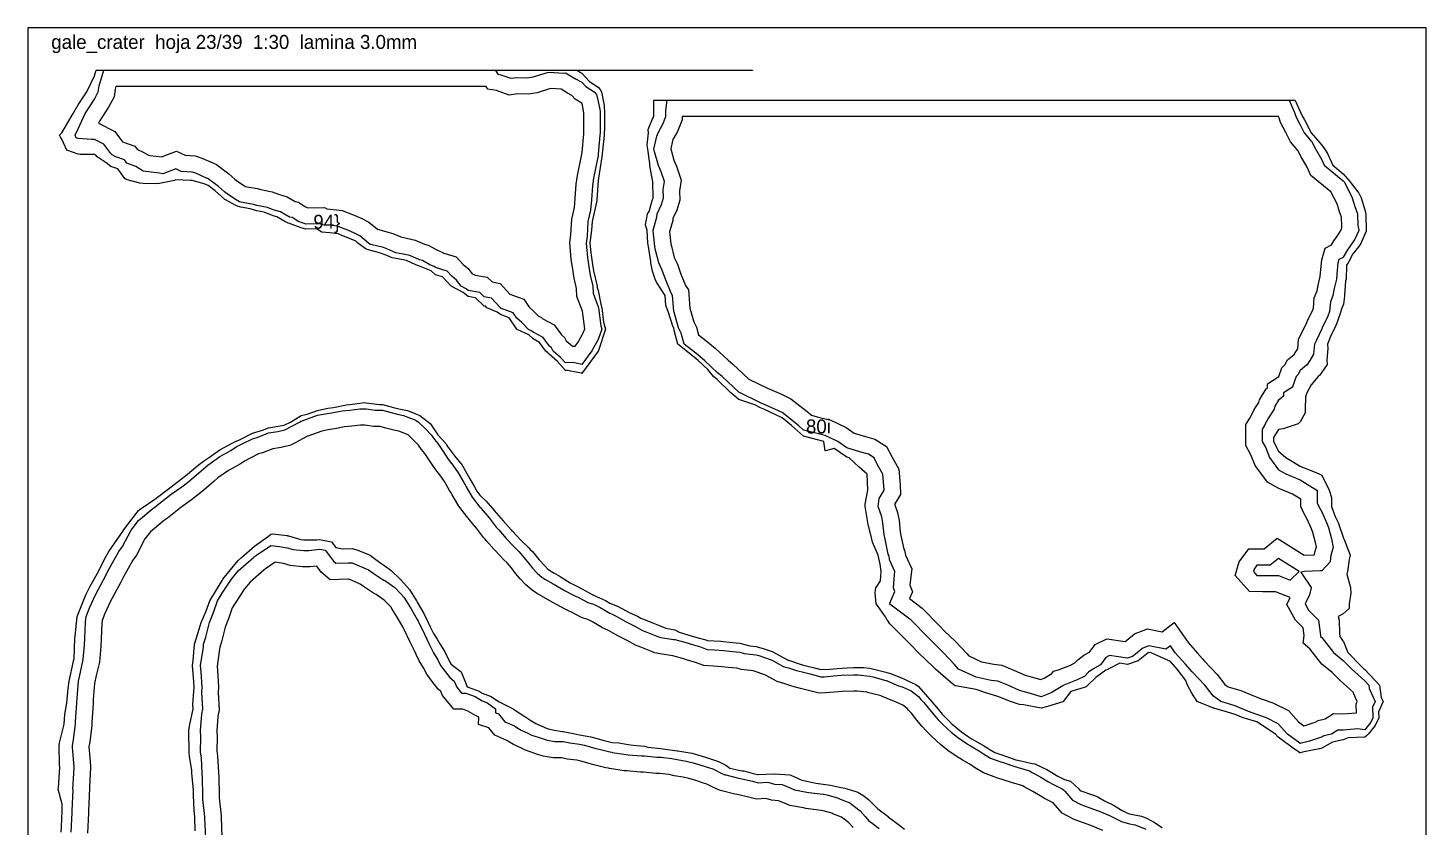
# Model space of a CAD drawing. Header units: millimetres. Extents: x 0 to 600, y 0 to 900.
# Drawn here: x 0 to 600, y 557 to 900 of the extents above; entities that cross this region are included whole.
import ezdxf
from ezdxf.enums import TextEntityAlignment as Align

# ---------------------------------------------------------------- set-up
doc = ezdxf.new("R2010")
doc.units = ezdxf.units.MM
for name, color, linetype in [('CORTE', 1, 'Continuous'), ('GRABADO', 5, 'Continuous'), ('HOJA', 8, 'Continuous')]:
    doc.layers.add(name, color=color, linetype=linetype)

msp = doc.modelspace()

# ---------------------------------------------------------------- linework, layer by layer
at = {"layer": 'CORTE'}
for points in [[(70.41, 834.48), (69.73, 834.53), (63.46, 834.77), (62.83, 834.59), (56.49, 833.31), (54.68, 833.05), (49.5, 833.3), (47.98, 833.44), (42.52, 834.85), (42.13, 834.95), (41.54, 835.47), (38.59, 839.53), (35.53, 840.58), (33.56, 842.11), (29.68, 844.72), (29.12, 845.49), (28.58, 845.76), (22.42, 845.76), (21.61, 845.82), (16.72, 847.53), (14.59, 852.23), (13.95, 853.16), (13.57, 854.06), (14.59, 855.02), (19.43, 863.34), (21.56, 866.99), (25.3, 872.6), (28.52, 879.45), (29.3, 881.89), (86.81, 881.89), (132.5, 881.89), (174.6, 881.89), (192.64, 881.89), (213.16, 881.89), (234.83, 881.89), (243.41, 881.89), (243.41, 881.89), (243.94, 881.89), (256.85, 881.89), (257.16, 881.89), (282.62, 881.89), (308.64, 881.89), (310.94, 881.89), (310.94, 881.74), (308.48, 881.74), (294.14, 881.74), (273.08, 881.74), (258.04, 881.74), (251.83, 881.74), (249.54, 881.74), (249.54, 881.74), (235.78, 881.74), (237.06, 880.96), (237.76, 880.6), (241.04, 876.97), (244.74, 874.65), (245.51, 873.62), (246.19, 872.59), (247.29, 866.67), (247.45, 863.3), (247.41, 857.55), (247.23, 854.03), (246.64, 847.27), (246.22, 844.76), (244.82, 835.59), (244.81, 835.51), (244.76, 834.56), (244.09, 826.25), (244, 825.24), (242.12, 816.98), (241.9, 813.19), (241.14, 807.73), (241.53, 803.45), (242.34, 798.49), (242.73, 795.79), (244.26, 789.22), (244.29, 788.6), (244.76, 787.35), (245.9, 781.49), (246.27, 779.97), (247.07, 773.77), (247.92, 770.69), (244.86, 761.54), (244.81, 761.4), (244.75, 761.28), (238, 752.13), (237.74, 751.75), (237.51, 751.86), (236.02, 752.1), (231.49, 753.09), (230.71, 753.04), (227.29, 756.86), (223.72, 759.96), (223.11, 760.56), (222.2, 761.38), (219.55, 765.08), (216.76, 766.54), (215, 768.29), (209.96, 770.63), (209.86, 770.74), (209.77, 770.81), (206.57, 775.62), (202.83, 777.01), (201.43, 778.04), (196.99, 779.89), (196.37, 780.57), (195.85, 780.68), (192.12, 784.18), (188.89, 784.74), (186.84, 786.44), (181.91, 789.01), (181.84, 789.05), (181.64, 789.15), (177.97, 793.18), (174.94, 794.09), (173, 795.83), (167.98, 797.8), (167.61, 797.91), (166.42, 798.4), (162.39, 800.24), (161.02, 800.56), (156.32, 801.43), (154.04, 802.39), (150.92, 803.51), (147.08, 804.47), (145.1, 805.06), (141.57, 807.68), (140.67, 808.45), (140.09, 808.74), (135.44, 810.73), (133.14, 811.67), (129.49, 812.06), (126.16, 812.36), (123.77, 813.74), (119.2, 813.65), (117.22, 814.31), (112.22, 816.06), (111.69, 816.23), (110.17, 816.93), (106.78, 818.96), (105.25, 819.41), (101.32, 820.96), (98.28, 821.55), (95.43, 822.39), (91.31, 823.1), (89.44, 823.72), (84.77, 826.19), (84.47, 826.4), (84.31, 826.51), (80.29, 830.12), (77.35, 832.34), (75.6, 833.1), (70.41, 834.48)], [(37.29, 855.6), (40.55, 851.13), (45.86, 849.31), (46.97, 847.79), (49.49, 846.76), (51.76, 845.35), (52.44, 845.29), (57.29, 844.65), (63.75, 847.2), (67.52, 845.35), (71.7, 845.1), (74.55, 844.19), (79.27, 842.06), (79.6, 841.98), (80.91, 841.4), (86.18, 837.42), (88.75, 835.12), (90.06, 834.14), (92.92, 832.2), (93.28, 832.01), (98.44, 831.12), (99.95, 830.68), (104.81, 829.72), (107.52, 828.66), (111.22, 827.57), (114.66, 825.51), (116.09, 825.28), (119.15, 823.25), (120.3, 822.85), (127.25, 822.99), (128.33, 822.36), (132.41, 822), (134.86, 821.74), (139.99, 819.65), (143.01, 818.36), (146.36, 816.72), (149.95, 813.61), (154.62, 812.45), (156.59, 811.74), (159.96, 810.31), (162.47, 809.85), (166.23, 808.95), (170.17, 807.16), (171.81, 806.82), (175.5, 804.75), (178.11, 803.72), (178.45, 803.42), (183.72, 801.82), (186.72, 798.54), (188.93, 796.74), (190.56, 794.66), (191.89, 793.96), (197.13, 793.05), (199.2, 791.12), (202.61, 790.42), (206.77, 785.84), (212.8, 783.6), (215.09, 780.16), (216.84, 778.62), (218.94, 776.43), (220.32, 775.79), (220.94, 775.17), (225.84, 772.61), (228.92, 768.32), (230.29, 767.14), (230.99, 765.81), (233.53, 763.61), (233.66, 763.46), (234.56, 763.51), (234.8, 763.46), (236.08, 765.21), (238.33, 769.16), (238.93, 770.93), (237.95, 778.51), (235.57, 784.81), (235.41, 788.26), (234.4, 792.58), (233.7, 797.42), (233.17, 800.7), (232.52, 807.9), (233, 811.3), (233.37, 817.97), (234.5, 822.9), (234.82, 826.82), (235.32, 832.98), (235.84, 836.7), (237.72, 845.81), (237.79, 846.54), (238.49, 854.51), (238.52, 855.25), (238.58, 863.16), (238.56, 863.52), (237.93, 866.91), (237.72, 867.68), (234.9, 869.45), (233.43, 871.08), (231.52, 872.05), (228.86, 873.68), (224.27, 873.99), (218.46, 872.23), (214.8, 871.53), (210.15, 871.73), (206.47, 871.23), (201.14, 873.12), (197.34, 873.73), (196.61, 874.89), (187.03, 874.89), (166.29, 874.89), (148.05, 874.89), (105.51, 874.89), (59.33, 874.89), (37.76, 874.89), (37.38, 873.7), (36.94, 870.4), (34.56, 865.95), (30.66, 859.97), (30.31, 859.18), (37.29, 855.6)], [(545.93, 589), (545.92, 589), (545.91, 589), (545.9, 589), (545.89, 589), (545.88, 589.01), (544.2, 590.06), (544.19, 590.06), (536.61, 595.65), (536.6, 595.66), (535.35, 597.03), (527.36, 602.23), (521.56, 603.99), (518.11, 605.47), (514.86, 606.44), (508.86, 608.13), (508.85, 608.13), (501.81, 610.96), (501.8, 610.97), (501.79, 610.97), (501.78, 610.99), (499.55, 614.62), (497.56, 617.97), (497.56, 617.97), (497.56, 617.97), (496.86, 619.99), (493.2, 624.92), (490.31, 628.14), (482.08, 631.87), (481.1, 632.08), (480.95, 632.02), (480.78, 631.88), (476.49, 628.41), (476.48, 628.4), (476.47, 628.4), (471.85, 626.93), (471.85, 626.93), (471.84, 626.93), (471.83, 626.93), (468.52, 627.4), (463.57, 624.91), (463.03, 624.59), (463.03, 624.59), (463.02, 624.59), (463.01, 624.58), (462.6, 624.49), (458.26, 621.22), (454.91, 617.95), (454.21, 617.31), (454.2, 617.3), (454.19, 617.3), (454.19, 617.29), (453.34, 616.95), (453.34, 616.95), (447.55, 615.33), (444.25, 610.99), (444.24, 610.98), (444.23, 610.97), (444.16, 610.92), (444.1, 610.86), (444.1, 610.86), (444.09, 610.86), (444.08, 610.85), (444.08, 610.85), (444.07, 610.85), (437.54, 608.9), (434.81, 608.09), (434.81, 608.09), (434.79, 608.09), (434.78, 608.09), (427.28, 609.63), (425.53, 609.66), (425.52, 609.66), (425.51, 609.66), (425.51, 609.66), (421.64, 610.96), (421.63, 610.96), (416.24, 613.11), (411.47, 614.55), (406.99, 616.1), (398.02, 617.71), (397.73, 617.77), (397.72, 617.77), (397.71, 617.78), (397.7, 617.79), (397.53, 617.95), (395.86, 619.33), (389.45, 624.92), (388.43, 625.92), (382.25, 631.87), (382.25, 631.87), (379.17, 634.98), (375.32, 638.86), (369.91, 644.26), (369.91, 644.27), (368.81, 645.84), (368.8, 645.84), (367.99, 647.28), (364.09, 652.81), (364.08, 652.82), (364.08, 652.83), (364.07, 652.84), (364.07, 652.84), (363.56, 657.61), (363.56, 657.62), (363.56, 657.63), (363.94, 659.84), (363.94, 659.85), (363.95, 659.86), (363.95, 659.87), (365.93, 662.83), (366.1, 666.79), (365.67, 669.96), (364.87, 673.74), (362.47, 679.33), (362.46, 679.33), (362.46, 679.35), (362.17, 680.72), (360.63, 687.09), (360.49, 687.69), (360.46, 687.82), (359.34, 694.67), (359.26, 695.71), (359.26, 695.72), (360.44, 701.64), (360.38, 701.81), (360.38, 701.82), (360.38, 701.83), (360.12, 708.59), (356.78, 711.48), (352.37, 715.52), (351.42, 715.82), (351.41, 715.83), (351.41, 715.83), (351.4, 715.83), (346.04, 719.56), (342.21, 718.51), (342.2, 718.5), (342.18, 718.5), (342.17, 718.5), (342.17, 718.5), (342.16, 718.51), (342.15, 718.51), (342.15, 718.51), (342.14, 718.52), (342.13, 718.53), (342.12, 718.54), (342.11, 718.56), (341.59, 722.5), (332.9, 724.84), (332.9, 724.84), (332.89, 724.84), (332.88, 724.85), (332.87, 724.85), (327.74, 729.48), (323.62, 732.67), (315.8, 736.44), (314.37, 737.06), (312, 738.22), (305.12, 740.53), (305.11, 740.53), (305.1, 740.54), (301.6, 743.42), (295.83, 749.14), (294.26, 750.39), (294.26, 750.39), (291.76, 753.46), (287.64, 757.36), (286.57, 758.23), (278.93, 764.33), (278.92, 764.34), (278.91, 764.36), (278.91, 764.36), (277.29, 770.19), (277.29, 770.2), (277.14, 771.33), (276.92, 771.6), (276.91, 771.61), (276.91, 771.62), (274.73, 778.3), (273.75, 780.97), (273.75, 780.98), (273.74, 780.98), (273.43, 785.27), (269.74, 790.95), (269.74, 790.95), (269.74, 790.95), (269.21, 792.24), (268.03, 795.64), (268.03, 795.65), (268.03, 795.66), (267.37, 799.23), (267.28, 799.78), (267.28, 799.78), (266.3, 806.2), (266.07, 807.67), (265.69, 813.17), (265, 815.44), (265, 815.44), (265, 815.45), (265, 815.46), (265, 815.47), (265.9, 820.17), (265.9, 820.18), (266.54, 821.3), (268.03, 826.34), (268.03, 826.35), (268.29, 826.95), (268.35, 827.13), (268.2, 833.96), (268.2, 833.96), (268.22, 834.09), (268.03, 834.65), (268.03, 834.65), (266.89, 841.05), (266.89, 841.06), (266.89, 841.06), (266.91, 841.9), (266.07, 848.02), (265.69, 849.78), (265.68, 849.79), (265.68, 849.8), (266.34, 855.01), (266.22, 856.36), (266.22, 856.37), (266.23, 856.38), (266.23, 856.39), (268.03, 860.94), (268.03, 860.95), (268.45, 861.7), (268.57, 861.99), (268.57, 868.54), (268.61, 868.96), (268.61, 868.96), (268.62, 868.97), (268.62, 868.97), (268.62, 868.98), (268.63, 868.99), (268.64, 869), (268.65, 869.01), (268.67, 869.02), (268.68, 869.02), (268.68, 869.02), (447.96, 869.02), (482.34, 869.02), (496.99, 869.02), (510.19, 869.02), (524.75, 869.02), (540.81, 869.02), (543.73, 869.02), (543.73, 869.02), (543.73, 869.02), (543.75, 868.98), (543.8, 868.87), (543.8, 868.87), (545.98, 864.09), (546.99, 862.01), (547.83, 860.62), (547.83, 860.62), (550.72, 855.05), (555.23, 849.68), (555.23, 849.68), (556.48, 848.08), (557.78, 846.16), (557.78, 846.16), (560.02, 841.11), (564.49, 837.46), (564.49, 837.45), (567.36, 834.14), (571.1, 829.17), (571.1, 829.16), (572.12, 827.15), (572.12, 827.15), (573.77, 822.01), (574.17, 820.17), (574.18, 820.17), (574.2, 819.84), (574.36, 813.18), (574.36, 813.17), (574.25, 812.8), (573.77, 811.49), (573.77, 811.49), (571.99, 807.52), (571.99, 807.51), (571.1, 806.17), (571.1, 806.17), (568.64, 803.05), (566.58, 799.2), (566.57, 799.2), (565.85, 798.21), (565.66, 792.26), (565.66, 792.25), (565.47, 791.54), (565, 785.3), (565, 785.29), (564.95, 784.96), (564.51, 781.46), (564.51, 781.45), (564.51, 781.45), (563.56, 779.02), (563.5, 778.32), (563.5, 778.32), (563.49, 778.31), (561.77, 773.39), (561.77, 773.39), (560.79, 771.32), (559.28, 768.29), (557.69, 764.37), (557.82, 762.46), (557.82, 762.46), (557.4, 757.42), (557.54, 755.7), (557.54, 755.7), (557.54, 755.68), (557.54, 755.66), (557.53, 755.66), (557.53, 755.65), (555.24, 752.3), (554.44, 751.01), (554.43, 751), (554.43, 750.99), (553.69, 750.39), (550.65, 746.88), (548.88, 743.44), (548.29, 741.73), (548.12, 736.5), (548.17, 734.87), (548.17, 734.86), (548.16, 734.85), (548.16, 734.83), (545.98, 730.95), (545.98, 730.95), (545.97, 730.94), (545.97, 730.94), (545.12, 730.12), (545.11, 730.11), (545.1, 730.1), (545.09, 730.1), (542.91, 729.46), (538.67, 727.96), (538.67, 727.96), (538.66, 727.96), (536.7, 727.72), (534.49, 724.23), (534.49, 722.58), (536.72, 718.45), (539.78, 715.65), (545.95, 711.92), (554.09, 708.69), (555.22, 708.07), (555.23, 708.06), (555.24, 708.05), (558.39, 701.68), (559.47, 698.49), (559.47, 698.48), (559.47, 694.69), (561.03, 690.35), (562.23, 687.74), (564.51, 681.14), (564.76, 680.78), (564.77, 680.77), (564.87, 680.49), (567.38, 673.79), (567.38, 673.79), (567.38, 673.78), (567.38, 673.76), (566.95, 671.92), (566.27, 666.79), (566.27, 666.79), (566.07, 665.63), (567.53, 659.84), (567.53, 659.83), (567.68, 657.45), (567.68, 657.44), (567.68, 657.43), (566.99, 652.85), (567.07, 650.93), (567.07, 650.91), (567.07, 650.9), (567.07, 650.89), (567.06, 650.89), (567.06, 650.88), (567.06, 650.88), (567.05, 650.87), (564.49, 648.57), (564.48, 648.56), (564.48, 648.56), (562.3, 647.52), (562.7, 645.9), (562.7, 645.9), (562.7, 645.89), (562.93, 640.11), (563.07, 638.94), (564.5, 636.77), (564.51, 636.76), (566.49, 631.99), (572.22, 626.18), (573.35, 625.03), (573.75, 624.66), (579.97, 618.05), (579.98, 618.05), (579.99, 618.03), (579.99, 618.02), (579.99, 618.02), (580.8, 612.73), (581.55, 611.06), (581.55, 611.06), (581.56, 611.05), (581.56, 611.04), (581.56, 611.03), (581.56, 611.01), (581.55, 611), (579.64, 606.6), (579.7, 604.06), (579.7, 604.05), (579.69, 604.03), (578.1, 600.76), (578.1, 600.76), (575.26, 597.05), (575.26, 597.05), (574.66, 596.35), (574.65, 596.34), (574.65, 596.34), (573.74, 595.76), (573.73, 595.76), (573.73, 595.76), (573.72, 595.75), (573.71, 595.75), (566.55, 595.44), (564.47, 594.57), (564.46, 594.57), (559.86, 593.51), (555.21, 591.02), (555.21, 591.02), (554.32, 590.71), (554.32, 590.71), (551.33, 590.05), (551.33, 590.05), (546.97, 589.27), (545.93, 589)], [(548.11, 600.69), (552.38, 602.18), (553.7, 602.89), (556.74, 603.59), (560.33, 605.79), (564.25, 605.65), (570.12, 606.18), (570.03, 609.88), (570.5, 610.98), (568.88, 614.59), (568.84, 614.81), (563.16, 619.98), (559.77, 623.44), (555.31, 627.05), (550.17, 633.58), (547.25, 636.05), (547.66, 639.34), (547.25, 642.66), (543.98, 645.89), (540.2, 652.6), (541.63, 655.59), (535.36, 658.02), (529.78, 658.02), (524.19, 658.14), (518.15, 665.06), (519.77, 670.86), (523.9, 676.46), (530.55, 676.46), (536.13, 681.03), (547.7, 673.73), (552.06, 673.97), (552.18, 674.1), (552.29, 675.07), (552.93, 677.38), (552.59, 679.16), (551.38, 683.53), (550.83, 685.14), (548.99, 689.18), (547.68, 691.54), (546.23, 694.65), (546.21, 697.78), (542.76, 699.9), (536.76, 702.38), (531.98, 705.07), (526.68, 712.19), (524.84, 716.82), (522.69, 720.81), (522.69, 729.87), (524.63, 732.94), (526.28, 736.25), (528.21, 739.23), (528.48, 740.45), (531.46, 745.13), (531.92, 745.49), (532, 747.31), (536.82, 750.5), (538.11, 754.19), (539.33, 755.43), (540.54, 757.56), (543.45, 759.94), (544.14, 761.05), (544.91, 762.31), (545.27, 766.41), (546.75, 769.17), (548.83, 773.63), (549.01, 774.09), (549.16, 774.39), (551.36, 779.01), (551.64, 779.82), (552.05, 784.15), (553.26, 787.23), (553.74, 789.7), (554.6, 793.37), (554.74, 794.99), (555.23, 800.52), (556.68, 805.56), (559.4, 806.9), (560.37, 808.71), (561.6, 810.28), (563.28, 812.81), (563.89, 814.19), (563.8, 814.81), (563.66, 818.88), (562.87, 821.16), (561.8, 824.49), (559.19, 829.66), (550.52, 836.75), (548.98, 840.23), (546.47, 844.69), (544.96, 847.48), (541.88, 851.14), (539.8, 855.17), (537.48, 859.45), (536.98, 861.47), (536.73, 862.02), (500.08, 862.02), (500.08, 862.02), (494.38, 862.02), (478.13, 862.02), (463.38, 862.02), (450.01, 862.02), (435.18, 862.02), (400.37, 862.02), (280.82, 862.02), (280.82, 860.59), (278.76, 855.64), (276.79, 852.09), (276.62, 851.63), (275.84, 848.12), (277.21, 843.34), (278.29, 840.73), (280.39, 834.71), (279.64, 830.13), (279.73, 826.16), (278.4, 821.84), (276.82, 818.25), (276.71, 817.44), (275.38, 812.46), (275.94, 807.34), (276.04, 806.89), (277.39, 801.57), (278.73, 798.68), (280.1, 794.72), (282.26, 789.48), (283.49, 787.58), (284.08, 779.74), (285.77, 773.85), (286.9, 771.55), (287.79, 768.39), (290.98, 765.85), (294.92, 762.61), (300.43, 757.39), (302.55, 755.7), (309.36, 749.37), (317.31, 745.46), (323.43, 742.8), (327.33, 740.93), (335.15, 734.85), (336.33, 733.79), (338.75, 733.14), (344.52, 731.77), (351.15, 728.56), (354.54, 726.2), (359.45, 724.66), (363.49, 723.54), (368.52, 720.46), (370.84, 715.81), (373.68, 710.73), (374.32, 704), (374.44, 699.86), (372.05, 695.78), (372, 695.43), (373.23, 692.14), (373.85, 688.64), (374.31, 683.76), (374.67, 682.27), (375.91, 676.39), (376.13, 675.88), (376.58, 673.75), (379.26, 667.86), (378.83, 664.56), (378.52, 660.85), (379.6, 658.11), (378.34, 655.16), (383.73, 651.1), (384.17, 650.65), (390.94, 643.73), (393.38, 641.19), (397.94, 636.83), (402.91, 631.58), (403.74, 630.6), (409.2, 628.08), (414.48, 626.99), (418.01, 626.64), (423.4, 624.35), (427.91, 622.32), (432.17, 621.12), (434.55, 620.39), (436.06, 620.97), (439.34, 622.97), (440.07, 623.94), (442.29, 624.57), (447.41, 626.64), (449.27, 627.55), (450.61, 628.86), (453.21, 630.82), (455.56, 632.09), (457.95, 635.39), (462.97, 637.92), (470.93, 636.79), (471.62, 637.35), (474.93, 639.98), (480.45, 642.2), (486.7, 640.9), (491.95, 644.86), (497.9, 636.24), (501.98, 631.7), (504.08, 629.36), (504.92, 628.23), (510.36, 622.56), (513.71, 618.35), (515.12, 617.33), (520.5, 615.73), (526.33, 613.23), (529.7, 611.99), (534.19, 610.47), (540.96, 607.08), (545.24, 602.22), (547.5, 600.55), (548.11, 600.69)]]:
    msp.add_lwpolyline(points, close=True, dxfattribs=at)
for points in [[(14.28, 554.89), (14.39, 557.24), (14.61, 564.15), (14.74, 566.95), (13.03, 573.4), (13.07, 574), (13.66, 582.67), (13.55, 583.9), (13.38, 591.94), (13.59, 593.22), (15.54, 601.21), (15.84, 605.47), (16.67, 610.46), (17.21, 616.55), (17.65, 619.73), (19.6, 628.37), (19.74, 628.99), (19.76, 629.2), (20.15, 638.24), (20.19, 639.03), (21.11, 647.51), (22.81, 651.79), (24.77, 656.79), (26.57, 660.19), (29.79, 666.05), (33.54, 673.29), (34.67, 675.32), (40.52, 683.75), (40.95, 684.58), (47.5, 692.89), (48.64, 693.86), (54.48, 697.78), (61.44, 703.12), (61.45, 703.13), (61.46, 703.14), (68.42, 708.51), (73.02, 712.38), (75.39, 714.1), (77.97, 715.81), (82.37, 718.93), (87.3, 721.65), (89.35, 722.71), (90.48, 723.15), (96.32, 726.08), (100.69, 727.46), (103.3, 728.46), (109.1, 729.36), (110.26, 729.65), (112.66, 730.91), (117.23, 733.71), (119.82, 734.34), (124.21, 735.92), (128.66, 736.82), (131.19, 737.21), (136.75, 738.31), (138.16, 738.45), (144.43, 739.23), (145.15, 739.21), (150.84, 738.48), (152.12, 738.45), (156.85, 737.18), (159.1, 736.63), (162.82, 735.85), (166.08, 734.59), (168.17, 733.67), (171.95, 730.9), (172.61, 730.27), (173.08, 729.77), (175.92, 725.39), (179.29, 721.63), (179.65, 721.07), (180.06, 720.47), (183.11, 716.42), (186.28, 712.37), (186.64, 711.84), (187.03, 711.16), (189.66, 706.59), (191.6, 703.1), (192.65, 701.31), (193.99, 699.57), (196.46, 697.13), (199.38, 693.85), (200.22, 692.85), (200.97, 691.88), (203.89, 688.48), (207.41, 684.59), (207.69, 684.26), (207.93, 684.01), (211.58, 680.18), (214.9, 676.99), (215.59, 676.25), (216.59, 675.33), (219.3, 671.91), (221.88, 669.15), (223.12, 667.74), (225.77, 666.08), (227.91, 664.86), (228.83, 664.36), (232.67, 661.92), (235.8, 660.35), (237.64, 659.27), (242.46, 656.82), (242.67, 656.71), (242.76, 656.68), (247.85, 654.32), (249.74, 653.18), (252.98, 651.88), (256.71, 649.96), (257.96, 649.23), (261.56, 647.56), (263.08, 646.76), (263.68, 646.43), (268.44, 644.65), (270.64, 643.75), (273.74, 642.44), (277.61, 641.74), (279.44, 640.73), (284.58, 639.16), (285.12, 639.03), (287.6, 638.31), (290.89, 637.43), (291.54, 637.18), (297.42, 636.88), (298.5, 636.78), (303.87, 636.18), (305.48, 636.03), (309.84, 634.83), (312.45, 634.53), (315.91, 633.63), (319.44, 632.42), (321.29, 631.49), (325.74, 629.04), (326.21, 628.78), (326.4, 628.73), (331.77, 626.92), (333.37, 626.5), (337.59, 625.39), (340.33, 624.67), (344.15, 624.89), (347.29, 625.2), (351.54, 625.44), (354.26, 625.52), (358.64, 625.6), (361.25, 625.27), (364.74, 624.42), (368.22, 623.51), (370.57, 622.9), (375.2, 621.01), (375.93, 620.75), (377.87, 619.78), (381.08, 618.31), (382.2, 617.49), (384.98, 614.19), (388.21, 610.5), (388.71, 609.89), (389.17, 609.35), (392.39, 605.53), (396.14, 601.66), (396.31, 601.48), (396.58, 601.25), (400.61, 597.95), (403.1, 596.3), (405.25, 594.86), (410.07, 592.1), (410.12, 592.07), (410.24, 592), (414.89, 589.15), (417.02, 588.38), (420.36, 587.18), (423.99, 585.99), (426.07, 585.52), (430.95, 584.34), (432.05, 584.2), (435.43, 582.74), (437.22, 581.77), (437.95, 581.33), (442.05, 578.93), (444.91, 577.51), (447.43, 576.81), (451.01, 573.46), (451.48, 572.92), (451.88, 572.71), (456.9, 570.9), (458.85, 570.19), (462.03, 568.44), (465.83, 566.49), (466.98, 565.74), (469.64, 564.22), (471.92, 563.07), (472.78, 562.83), (477.93, 561.79), (479.77, 561.03), (483.09, 559.36), (486.75, 556.86)], [(461.34, 555.62), (456.08, 557.85), (451.03, 559.67), (449.05, 560.39), (443.89, 563.11), (439.98, 567.58), (436.22, 569.44), (434.37, 570.53), (431.26, 572.41), (427.58, 574.4), (426.98, 574.75), (423.08, 576), (422.54, 576.13), (422.13, 576.23), (416.26, 578.14), (414.65, 578.73), (410.02, 580.39), (406.27, 582.69), (404.62, 583.82), (400.99, 585.94), (399.83, 586.61), (399.22, 587.02), (394.72, 590.01), (391.57, 592.59), (389.93, 594.07), (387.57, 596.22), (385.41, 598.45), (383.82, 600.33), (381.54, 603.04), (379.13, 605.98), (377.94, 607.33), (377.39, 607.99), (375.4, 609.44), (372.62, 610.72), (371.16, 611.21), (366.25, 613.33), (366.18, 613.36), (360.86, 614.75), (359.98, 614.96), (355.91, 615.48), (354.42, 615.45), (349.48, 615.31), (347.83, 615.21), (342.25, 614.66), (339.62, 614.51), (333.86, 616.03), (331.59, 616.62), (327.81, 617.62), (324.41, 618.76), (321.52, 619.51), (316.5, 622.35), (316.24, 622.44), (311.69, 624), (311.16, 624.14), (306.08, 624.72), (304.22, 625.23), (300.43, 625.59), (297.8, 625.88), (294.15, 626.21), (290.08, 626.43), (286.5, 627.78), (282.56, 628.84), (280.86, 629.4), (276.76, 630.55), (276.57, 630.54), (271.32, 631.41), (268.85, 631.86), (267.96, 632.24), (262.99, 634.26), (260.73, 635.11), (257.12, 637.11), (253.45, 639.04), (252.11, 639.74), (249.16, 641.4), (247.59, 642.21), (246.61, 642.6), (242.34, 645.18), (240.26, 646.15), (237.53, 646.97), (232.92, 649.45), (232.26, 649.69), (230.59, 650.65), (226.76, 652.57), (225.27, 653.52), (221.93, 655.34), (218.19, 657.47), (216.32, 658.71), (213.62, 661), (211.19, 663.62), (209.42, 665.84), (207.49, 668.28), (205.6, 670.55), (204.14, 671.95), (202.86, 673.29), (200.03, 676.26), (196.83, 679.95), (196.22, 680.63), (195.53, 681.43), (192.46, 685.43), (189.25, 689.27), (189.16, 689.36), (188.73, 689.79), (184.89, 694.79), (182.03, 699.62), (181.56, 700.48), (180.96, 701.51), (178.71, 705.42), (176.77, 708.2), (175.65, 709.63), (174.36, 711.35), (171.99, 714.83), (170.37, 717.38), (168.82, 719.11), (167.56, 721.05), (165.81, 722.89), (163.11, 725.48), (159.22, 726.99), (157.55, 727.34), (153.54, 728.32), (151.12, 728.97), (148.46, 729.03), (144.61, 729.53), (142.78, 729.57), (138.95, 729.1), (135.83, 728.78), (132.4, 728.11), (128.01, 727.42), (126.1, 727.04), (120.1, 724.88), (119.99, 724.82), (112.77, 721.03), (108.6, 719.99), (105.11, 719.45), (100.66, 717.73), (98.95, 717.2), (95.36, 715.39), (92.89, 714.16), (90.77, 712.71), (86.09, 710.14), (81.54, 706.9), (79.97, 705.5), (76.64, 702.7), (72.81, 699.48), (70.21, 697.47), (65.61, 694.28), (59.82, 689.72), (58.56, 688.76), (57.83, 688.27), (52.56, 683.79), (50.17, 680.75), (46.51, 673.81), (44.99, 671.62), (41.01, 664.43), (40.08, 662.81), (39.8, 662.22), (35.27, 653.7), (33.01, 648.73), (31.85, 645.81), (31.71, 644.52), (31.41, 637.92), (31.27, 634.75), (30.67, 627.9), (29.34, 622.08), (28.61, 618.69), (28.03, 611.88), (27.92, 610.04), (27.45, 602.12), (27.45, 600.74), (26.52, 593.7), (26.17, 591.52), (26.57, 586.91), (26.57, 586.91), (26.89, 583.28), (26.87, 582.4), (26.58, 577.43), (26.36, 574.09), (26.42, 573.87), (25.96, 563.88), (25.93, 563.01), (25.54, 554.52)], [(71.8, 555.55), (71.61, 561.54), (71.32, 564.18), (71.06, 570.81), (71.03, 573.05), (70.36, 580.06), (70.3, 581.34), (69.34, 587.52), (69.12, 589.03), (69.13, 589.33), (69, 598.14), (69, 598.6), (69.34, 600.46), (70.86, 607.86), (70.75, 609.73), (71.31, 617.11), (71.13, 619.48), (70.61, 626.37), (70.93, 628.49), (71.52, 635.65), (73.09, 640.64), (74.37, 644.92), (76.32, 649.46), (77.99, 654.19), (83.29, 662.88), (83.68, 663.46), (90.27, 671.52), (91.65, 672.73), (97.25, 677.7), (103.23, 682), (104.24, 682.76), (104.95, 682.92), (111.27, 682.18), (111.36, 682.11), (111.76, 682.01), (117.07, 680.47), (118.21, 680.35), (123.93, 680.35), (125.18, 680.5), (130.3, 679.48), (132.19, 677.08), (135, 676.52), (139.13, 676.65), (141.52, 675.9), (146.12, 674.13), (146.89, 673.75), (148.19, 672.73), (151.37, 670.42), (153.11, 669.25), (155.87, 667.14), (159.77, 663.47), (159.98, 663.33), (160.09, 663.22), (163.8, 659.12), (166.75, 654.19), (166.89, 653.95), (167.07, 653.65), (169.9, 648.69), (171.78, 644.93), (172.67, 643.09), (174.04, 640.24), (175.56, 637.69), (176.83, 635.67), (178.7, 632.6), (181.01, 627.89), (181.52, 627.11), (182.28, 626.43), (185.92, 623.69), (187.99, 618.5), (188.34, 617.64), (188.9, 617.18), (193.62, 615.45), (194.92, 614.64), (198.8, 613.07), (201.9, 610.94), (203.59, 610.17), (208.28, 607.91), (208.59, 607.53), (208.87, 607.41), (213.29, 604.52), (215.84, 602.87), (218.02, 601.56), (222.8, 599.42), (223.26, 599.28), (225.97, 598.66), (229.29, 598.06), (229.75, 598.06), (235.42, 596.93), (236.72, 596.76), (241.56, 595.82), (243.7, 595.2), (247.35, 594.25), (250.67, 593.46), (253.54, 593.23), (257.64, 592.52), (259.8, 592.28), (264.61, 591.77), (266.06, 591.33), (271.58, 590.8), (272.5, 590.63), (278.55, 589.86), (278.85, 589.8), (281.42, 589.4), (285.08, 588.82), (285.53, 588.72), (290.73, 587.05), (292.5, 586.48), (296.37, 585.28), (299.49, 583.73), (301.18, 582.39), (306.42, 581.18), (307.28, 581.27), (311.26, 580.14), (313.1, 579.73), (313.4, 579.65), (320.26, 579.99), (320.37, 579.96), (326.9, 579.54), (327.36, 579.35), (332.15, 577.25), (334.32, 576.87), (338.08, 575.88), (341.28, 575.49), (344.47, 575.11), (348.26, 574.3), (350.51, 573.87), (355.24, 572.44), (356.15, 572.08), (358.34, 570.87), (360.76, 568.9), (362.24, 567.32), (364.79, 565), (369.1, 561.61), (369.16, 561.56), (369.2, 561.54), (373.6, 558.19), (376.17, 556.23)], [(354.1, 556.94), (352.29, 558.89), (350.84, 560.07), (349.18, 561.43), (345.49, 562.86), (344.98, 563.1), (341.25, 564.07), (340.35, 564.26), (333.8, 565.05), (332.82, 565.31), (326.97, 566.34), (324.61, 567.38), (322.11, 568.42), (319.15, 568.61), (316.7, 569.32), (312.68, 569.12), (309.25, 570.01), (305.01, 570.97), (303.4, 571.27), (297.82, 572.67), (296.78, 572.91), (294.79, 573.81), (291.33, 575.54), (290.4, 575.83), (286.18, 577.17), (283.68, 577.97), (281.19, 578.53), (277.27, 579.16), (275.22, 579.6), (271.04, 580.09), (269.43, 580.15), (264.22, 580.61), (262.88, 580.64), (256.99, 581.18), (255.9, 581.28), (249.59, 582.25), (249.14, 582.33), (248.02, 582.6), (242.92, 583.83), (241.86, 584.1), (237.23, 585.43), (235.59, 585.75), (231.47, 586.3), (229.06, 586.77), (225.43, 586.77), (221.07, 587.57), (217.97, 588.58), (213.08, 590.29), (211.76, 590.95), (208.35, 592.5), (205.99, 594.03), (205.56, 594.31), (200.31, 596.53), (197.75, 599.69), (193.3, 601.18), (193.48, 604.34), (191.73, 605.06), (188.83, 606.86), (186.69, 607.64), (182.71, 607.64), (177.89, 613.56), (177.18, 615.34), (176, 616.24), (173.46, 619.61), (171.12, 622.73), (169.75, 625.5), (167.91, 628.51), (166.59, 631.14), (165.89, 632.7), (163.91, 636.79), (161.47, 641.84), (161.3, 642.17), (161, 642.69), (158.44, 647.11), (156.31, 650.56), (155.67, 651.64), (155.02, 652.35), (152.88, 654.49), (149.43, 656.88), (148.32, 657.47), (144.07, 660.33), (142.61, 661.39), (140.43, 662.36), (137.68, 663.47), (137.42, 663.47), (129.63, 663.23), (125.9, 666.52), (124.46, 668.49), (123.96, 669.13), (120.9, 668.77), (117.84, 668.77), (112.52, 669.34), (109.69, 670.16), (107, 670.62), (106.08, 670.71), (101.99, 667.98), (101.63, 667.71), (101.37, 667.49), (95.33, 662.16), (92.98, 659.28), (89.19, 653.65), (87.67, 651.16), (86.15, 646.86), (84.67, 642.82), (83.04, 636.6), (82.32, 634.29), (82.25, 633.47), (81.14, 626.11), (81.28, 624.23), (81.83, 617.12), (81.66, 614.83), (82.09, 607.35), (81.53, 604.6), (81.08, 598.41), (81.13, 595.7), (81.03, 589.81), (81.39, 587.5), (81.71, 580.56), (81.9, 578.57), (81.99, 570.99), (82.04, 569.66), (82.04, 569.66), (82.87, 562.03), (82.89, 561.26), (83.27, 552.83)]]:
    msp.add_lwpolyline(points, dxfattribs=at)
at = {"layer": 'GRABADO'}
for points in [[(183.89, 791.82), (181.9, 793.44), (179.85, 795.68), (174.94, 797.17), (174.38, 797.67), (172.5, 798.41), (169.32, 800.19), (167.98, 800.47), (163.95, 802.3), (161.02, 803), (157.93, 803.57), (154.04, 805.22), (152.59, 805.74), (147.08, 807.11), (146.72, 807.22), (146.11, 807.68), (142.46, 810.83), (140.09, 811.99), (137.29, 813.19), (133.14, 814.88), (131.73, 815.03), (126.16, 815.53), (125.43, 815.95), (119.2, 815.82), (118.53, 816.05), (116.01, 816.93), (113.48, 818.61), (112.22, 818.81), (108.39, 821.11), (105.25, 822.03), (102.84, 822.98), (98.28, 823.87), (96.86, 824.29), (91.31, 825.24), (90.73, 825.43), (89.3, 826.19), (86, 828.43), (84.31, 829.69), (81.72, 832.02), (77.35, 835.32), (77.29, 835.35), (76.92, 835.45), (72.04, 837.64), (70.4, 838.16), (65.69, 838.45), (63.44, 839.55), (57.94, 837.38), (56.46, 837.7), (51.67, 838.33), (49.48, 838.52), (46.3, 840.5), (42.49, 842.05), (41.5, 843.41), (37.7, 844.71), (36.13, 845.52), (35.51, 846.16), (32.61, 850.13), (28.58, 852.2), (27.26, 852.2), (21.61, 852.56), (20.73, 852.87), (20.2, 854.04), (21.56, 856.76), (24.5, 863.33), (28.53, 869.52), (30.16, 872.58), (30.52, 875.23), (32.63, 881.89), (59.33, 881.89), (105.51, 881.89), (148.05, 881.89), (166.29, 881.89), (187.03, 881.89), (208.93, 881.89), (217.6, 881.89), (217.6, 881.89), (218.14, 881.89), (231.18, 881.89), (231.5, 881.89), (257.23, 881.89), (283.53, 881.89), (285.85, 881.89), (285.85, 881.74), (283.37, 881.74), (268.88, 881.74), (247.59, 881.74), (232.39, 881.74), (226.11, 881.74), (219.6, 881.74), (209.86, 881.74), (200.59, 881.74), (201.59, 880.14), (202.88, 879.93), (207.21, 878.4), (209.83, 878.75), (214.29, 878.56), (216.78, 879.04), (223.03, 880.93), (223.77, 881.04), (229.8, 880.64), (230.76, 880.73), (234.95, 878.16), (237.76, 876.73), (239.45, 874.86), (243.01, 872.62), (243.93, 871.5), (244.76, 868.48), (245.53, 864.33), (245.58, 863.3), (245.52, 855.05), (245.47, 854.03), (244.76, 845.86), (244.64, 844.77), (244.6, 844.56), (242.74, 835.5), (242.28, 832.21), (241.79, 826.25), (241.44, 821.83), (240.33, 816.98), (239.97, 810.62), (239.57, 807.73), (240.12, 801.58), (240.62, 798.49), (241.29, 793.88), (242.37, 789.22), (242.51, 786.25), (244.76, 780.28), (244.81, 780.03), (244.82, 779.97), (245.83, 772.13), (246.23, 770.69), (244.75, 766.29), (241.96, 761.39), (237.75, 755.65), (234.03, 756.47), (230.71, 756.25), (228.61, 758.61), (225.4, 761.38), (224.71, 762.71), (223.72, 763.56), (221.12, 767.18), (216.76, 769.45), (216.25, 769.96), (214.8, 770.63), (211.99, 773.57), (209.77, 775.52), (208.23, 777.83), (202.83, 779.84), (202.8, 779.86), (202.73, 779.89), (198.96, 784.02), (195.85, 784.66), (193.87, 786.51), (188.89, 787.38), (188.06, 788.06), (185.97, 789.15), (183.89, 791.82)], [(545.89, 593.04), (545.88, 593.05), (545.87, 593.05), (540.48, 597.03), (540.48, 597.03), (540.48, 597.04), (536.61, 601.43), (531.49, 603.99), (527.37, 605.39), (527.37, 605.39), (523.74, 606.72), (523.74, 606.72), (518.11, 609.14), (511.99, 610.96), (511.97, 610.96), (508.83, 613.24), (508.82, 613.24), (508.82, 613.25), (505.08, 617.95), (499.56, 623.7), (499.56, 623.71), (498.65, 624.92), (496.77, 627.02), (492.4, 631.89), (492.39, 631.89), (490.34, 634.87), (488.38, 633.4), (488.38, 633.39), (488.37, 633.39), (488.35, 633.39), (488.34, 633.38), (488.33, 633.38), (481.1, 634.92), (478.49, 633.87), (475.99, 631.88), (474.01, 630.28), (474, 630.27), (474, 630.27), (473.99, 630.27), (471.85, 629.59), (471.84, 629.58), (471.83, 629.58), (471.82, 629.58), (464.16, 630.68), (462.62, 629.91), (460.29, 626.69), (460.29, 626.68), (460.27, 626.67), (457, 624.91), (455.18, 623.54), (453.36, 621.76), (453.36, 621.76), (453.35, 621.75), (453.34, 621.75), (450.27, 620.24), (444.56, 617.93), (444.56, 617.93), (444.22, 617.84), (444.11, 617.69), (444.11, 617.68), (444.09, 617.67), (439.17, 614.67), (439.17, 614.67), (439.16, 614.66), (434.81, 612.99), (434.81, 612.98), (434.8, 612.98), (434.78, 612.98), (434.77, 612.98), (430.2, 614.4), (425.51, 615.73), (425.51, 615.73), (425.5, 615.73), (420.59, 617.93), (416.25, 619.78), (413.43, 620.06), (413.42, 620.06), (406.99, 621.38), (406.98, 621.39), (399.38, 624.91), (399.37, 624.91), (399.36, 624.92), (397.69, 626.92), (392.97, 631.89), (388.43, 636.24), (388.43, 636.24), (385.92, 638.86), (379.17, 645.75), (379.09, 645.83), (369.92, 652.73), (369.91, 652.74), (369.91, 652.75), (369.86, 652.81), (369.86, 652.82), (369.85, 652.83), (369.85, 652.84), (369.85, 652.84), (369.84, 652.88), (369.84, 652.89), (369.84, 652.9), (369.89, 653.19), (369.89, 653.19), (372.03, 658.21), (371.4, 659.8), (371.4, 659.8), (371.4, 659.81), (371.4, 659.83), (371.87, 665.31), (371.87, 665.31), (372.06, 666.78), (369.9, 671.54), (369.89, 671.55), (369.89, 671.56), (369.43, 673.74), (369.2, 674.26), (369.2, 674.27), (367.84, 680.72), (367.39, 682.61), (367.39, 682.62), (366.91, 687.7), (366.45, 690.28), (364.81, 694.65), (364.81, 694.67), (364.81, 694.68), (365.32, 698.14), (365.32, 698.15), (365.32, 698.15), (367.39, 701.67), (367.33, 703.57), (366.85, 708.6), (364.65, 712.54), (364.65, 712.54), (363.15, 715.54), (360.67, 717.05), (357.46, 717.94), (351.42, 719.84), (351.41, 719.84), (351.41, 719.84), (351.4, 719.84), (347.6, 722.5), (342.16, 725.14), (337.03, 726.36), (332.9, 727.47), (332.9, 727.47), (332.89, 727.47), (332.88, 727.48), (330.66, 729.48), (323.62, 734.94), (320.51, 736.44), (314.37, 739.1), (305.62, 743.41), (305.61, 743.41), (305.1, 743.77), (305.09, 743.77), (297.98, 750.39), (295.83, 752.1), (290.28, 757.36), (286.57, 760.41), (281.66, 764.33), (281.65, 764.33), (281.64, 764.35), (281.64, 764.36), (281.63, 764.37), (280.33, 769.04), (279.21, 771.32), (279.21, 771.33), (277.29, 778.01), (277.19, 778.3), (277.15, 778.4), (277.15, 778.41), (277.15, 778.42), (276.64, 785.27), (276.03, 786.21), (276.03, 786.22), (273.55, 792.24), (273.55, 792.24), (272.23, 796.05), (270.76, 799.21), (270.76, 799.22), (269.23, 805.28), (269.23, 805.28), (269.03, 806.2), (269.03, 806.2), (268.28, 812.99), (268.28, 813), (268.28, 813.01), (268.33, 813.2), (269.83, 818.81), (270.01, 820.16), (270.01, 820.17), (270.01, 820.18), (270.02, 820.18), (271.83, 824.29), (272.7, 827.13), (272.63, 830.63), (272.63, 830.63), (273.2, 834.09), (271.75, 838.24), (270.59, 841.03), (270.59, 841.04), (268.75, 847.48), (268.65, 848.02), (268.65, 848.03), (268.65, 848.04), (268.65, 848.05), (269.89, 853.62), (269.89, 853.63), (270.42, 855.03), (270.42, 855.04), (272.44, 858.69), (273.82, 861.99), (273.82, 864.59), (274.29, 868.95), (274.29, 868.96), (274.29, 868.97), (274.29, 868.98), (274.3, 868.99), (274.31, 869), (274.32, 869.01), (274.33, 869.01), (274.34, 869.02), (274.36, 869.02), (400.37, 869.02), (435.18, 869.02), (450.01, 869.02), (463.38, 869.02), (478.13, 869.02), (494.38, 869.02), (500.33, 869.02), (500.33, 869.02), (538.6, 869.02), (541.22, 869.02), (541.24, 868.98), (543.61, 863.79), (543.62, 863.79), (543.62, 863.78), (544.06, 862), (545.98, 858.44), (547.74, 855.05), (550.77, 851.44), (550.78, 851.44), (552.6, 848.07), (555.24, 843.37), (556.24, 841.11), (564.49, 834.37), (564.49, 834.37), (564.69, 834.14), (564.94, 833.81), (564.94, 833.8), (568.29, 827.15), (568.29, 827.15), (569.5, 823.39), (570.62, 820.18), (570.62, 820.17), (570.62, 820.16), (570.78, 815.44), (571.11, 813.19), (571.11, 813.19), (571.11, 813.18), (571.11, 813.17), (571.11, 813.16), (571.11, 813.15), (569.44, 809.44), (569.44, 809.43), (567.28, 806.17), (567.28, 806.17), (566.24, 804.86), (564.5, 801.61), (564.5, 801.61), (564.49, 801.6), (564.48, 801.59), (564.48, 801.58), (564.47, 801.58), (562.56, 800.65), (562.15, 799.23), (561.71, 794.37), (561.52, 792.26), (561.52, 792.25), (560.58, 788.24), (560.01, 785.28), (560.01, 785.27), (558.93, 782.51), (558.53, 778.32), (558.53, 778.31), (558.53, 778.3), (557.84, 776.34), (555.45, 771.32), (555.4, 771.21), (555.25, 770.84), (555.25, 770.84), (553.02, 766.03), (553.02, 766.03), (552.12, 764.36), (551.74, 760.05), (551.74, 760.04), (551.74, 760.02), (550.1, 757.38), (548.79, 755.26), (548.78, 755.25), (548.77, 755.24), (545.98, 752.96), (544.96, 751.17), (544.96, 751.17), (544.95, 751.16), (544.2, 750.4), (542.65, 745.96), (542.65, 745.96), (542.65, 745.95), (542.64, 745.95), (542.64, 745.94), (542.63, 745.93), (542.62, 745.92), (538.83, 743.43), (538.76, 741.94), (538.75, 741.93), (538.75, 741.92), (538.74, 741.91), (538.73, 741.9), (536.71, 740.35), (535.05, 737.74), (534.77, 736.48), (534.77, 736.48), (534.77, 736.47), (532.37, 732.77), (530.74, 729.5), (530.73, 729.49), (529.69, 727.84), (529.69, 722.58), (531.2, 719.78), (532.85, 715.63), (536.71, 710.44), (539.82, 708.69), (545.95, 706.16), (545.95, 706.15), (553.19, 701.71), (553.19, 701.71), (553.2, 701.7), (553.21, 701.69), (553.21, 701.69), (553.22, 701.68), (553.22, 701.66), (553.22, 701.65), (553.22, 696.22), (553.93, 694.71), (555.24, 692.33), (555.25, 692.32), (557.34, 687.74), (557.34, 687.74), (558.07, 685.61), (559.41, 680.76), (559.41, 680.75), (560.12, 677.08), (560.12, 677.07), (560.12, 677.06), (559.19, 673.75), (558.9, 671.02), (558.9, 671.01), (558.9, 671), (558.9, 670.99), (558.89, 670.99), (558.89, 670.98), (558.89, 670.98), (558.88, 670.97), (555.23, 667.12), (555.23, 667.12), (555.21, 667.11), (555.2, 667.1), (555.19, 667.1), (555.18, 667.1), (554.68, 667.1), (547.78, 666.72), (546.31, 666.54), (550.72, 659.87), (550.72, 659.86), (550.72, 659.85), (550.73, 659.85), (550.73, 659.84), (550.73, 659.83), (550.73, 659.82), (550.73, 659.82), (550.73, 659.81), (549.98, 656.8), (549.97, 656.8), (548.08, 652.86), (549.59, 650.18), (553.9, 645.94), (553.91, 645.93), (553.91, 645.92), (553.92, 645.91), (553.92, 645.9), (554.71, 639.33), (554.71, 639.33), (554.71, 639.31), (554.67, 638.94), (555.23, 638.47), (555.23, 638.46), (560.33, 632), (564.48, 628.63), (564.49, 628.63), (568.02, 625.03), (573.75, 619.81), (575.4, 618.05), (575.41, 618.05), (575.41, 618.04), (575.42, 618.03), (575.42, 618.02), (575.42, 618.02), (575.64, 616.62), (578.14, 611.06), (578.14, 611.06), (578.14, 611.05), (578.14, 611.04), (578.14, 611.03), (578.14, 611.01), (578.14, 611), (577.07, 608.54), (577.17, 604.06), (577.17, 604.05), (577.16, 604.03), (576.25, 602.16), (576.25, 602.15), (576.25, 602.15), (573.76, 598.89), (573.75, 598.89), (573.75, 598.88), (573.74, 598.88), (573.74, 598.87), (573.73, 598.87), (573.73, 598.87), (573.72, 598.87), (573.71, 598.86), (573.7, 598.86), (573.69, 598.86), (570.78, 599.21), (564.44, 598.64), (564.44, 598.64), (562.19, 598.72), (559.42, 597.02), (559.41, 597.02), (559.4, 597.02), (556.18, 596.28), (555.21, 595.76), (555.2, 595.76), (550.02, 593.94), (550.02, 593.94), (545.94, 593.04), (545.93, 593.04), (545.91, 593.04), (545.91, 593.04), (545.9, 593.04), (545.89, 593.04)], [(527.43, 665.07), (529.85, 665.02), (536.67, 665.02), (541.7, 663.08), (545.58, 666.78), (536.66, 672.42), (533.05, 669.46), (527.43, 669.46), (526.17, 667.74), (525.91, 666.82), (527.43, 665.07)]]:
    msp.add_lwpolyline(points, close=True, dxfattribs=at)
for points in [[(18.55, 554.89), (18.94, 563.28), (18.96, 564.15), (19.38, 573.11), (19.3, 573.4), (19.59, 577.87), (19.87, 582.68), (19.88, 583.05), (19.59, 586.3), (19.15, 591.34), (19.14, 591.94), (19.6, 594.72), (20.45, 601.2), (20.45, 602.33), (20.93, 610.46), (21.05, 612.39), (21.67, 619.73), (22.5, 623.59), (23.74, 628.99), (24.28, 635.21), (24.41, 638.24), (24.73, 645.07), (25, 647.51), (26.57, 651.47), (28.98, 656.79), (33.54, 665.36), (33.87, 666.05), (34.91, 667.87), (39.04, 675.32), (40.52, 677.45), (44.28, 684.58), (47.5, 688.67), (53.6, 693.86), (54.48, 694.45), (55.52, 695.25), (61.45, 699.91), (66.08, 703.12), (68.42, 704.93), (72.13, 708.05), (75.39, 710.79), (77.17, 712.38), (82.37, 716.07), (87.11, 718.69), (89.34, 720.2), (92.22, 721.65), (96.32, 723.71), (98.35, 724.34), (103.3, 726.25), (107.22, 726.86), (110.26, 727.61), (116.54, 730.91), (117.23, 731.33), (117.62, 731.43), (124.21, 733.8), (126.78, 734.32), (131.19, 735), (134.8, 735.71), (138.16, 736.05), (142.43, 736.59), (145.15, 736.52), (148.99, 736.02), (152.12, 735.95), (155.28, 735.1), (159.1, 734.17), (161.22, 733.72), (166.08, 731.84), (166.62, 731.6), (167.58, 730.9), (170.77, 727.83), (173.08, 725.4), (174.4, 723.37), (175.96, 721.63), (177.84, 718.68), (180.06, 715.42), (181.21, 713.9), (182.4, 712.37), (184.63, 709.17), (187.03, 705), (187.65, 703.92), (188.11, 703.1), (190.7, 698.72), (193.99, 694.43), (194.24, 694.18), (194.54, 693.85), (197.93, 689.81), (200.97, 685.84), (201.47, 685.26), (202.07, 684.59), (205.21, 680.98), (207.93, 678.12), (209.1, 676.89), (210.73, 675.33), (212.92, 672.69), (214.91, 670.19), (216.5, 668.18), (218.46, 666.07), (220.54, 664.31), (221.86, 663.43), (225.34, 661.45), (228.83, 659.55), (230.22, 658.67), (233.9, 656.82), (235.22, 656.07), (235.79, 655.86), (240.23, 653.47), (242.76, 652.7), (245.63, 651.37), (249.74, 648.89), (250.5, 648.58), (252.48, 647.56), (255.45, 645.89), (256.71, 645.23), (260.45, 643.27), (263.68, 641.48), (265.53, 640.78), (270.64, 638.7), (270.86, 638.61), (272.51, 638.31), (277.03, 637.56), (277.59, 637.58), (282.92, 636.1), (284.58, 635.54), (288.65, 634.46), (291.54, 633.36), (294.65, 633.2), (298.5, 632.85), (301.14, 632.55), (305.48, 632.15), (307.42, 631.62), (312.45, 631.03), (313.71, 630.71), (318.55, 629.05), (319.25, 628.8), (319.44, 628.72), (324.16, 626.06), (326.4, 625.48), (329.82, 624.33), (333.37, 623.39), (335.64, 622.8), (340.33, 621.56), (341.71, 621.64), (347.29, 622.19), (349.18, 622.3), (354.26, 622.45), (356.29, 622.48), (361.25, 621.86), (362.57, 621.54), (368.22, 620.06), (368.4, 620.01), (368.96, 619.78), (373.67, 617.75), (375.2, 617.24), (378.97, 615.51), (382.2, 613.14), (383.25, 611.9), (384.47, 610.5), (386.92, 607.51), (389.17, 604.84), (390.6, 603.14), (392.44, 601.25), (394.63, 599.25), (396.14, 597.89), (398.88, 595.65), (403.1, 592.84), (403.52, 592.56), (404.51, 592), (408.36, 589.73), (410.07, 588.57), (413.07, 586.73), (417.02, 585.31), (418.54, 584.76), (423.99, 582.98), (424.14, 582.95), (424.98, 582.74), (429.8, 581.19), (430.98, 580.53), (434.74, 578.48), (437.95, 576.54), (439.55, 575.61), (443.84, 573.48), (444.59, 573.01), (444.94, 572.54), (448.3, 568.69), (451.88, 566.81), (453.41, 566.26), (458.85, 564.29), (458.9, 564.27), (458.99, 564.22), (464.17, 562.02), (465.83, 561.26), (469.26, 559.53), (472.78, 558.54), (475.13, 558.07), (479.77, 556.16)], [(76.28, 552.28), (75.9, 560.99), (75.88, 561.54), (75.06, 569.14), (74.99, 570.81), (74.99, 570.81), (74.9, 578.19), (74.73, 580.06), (74.41, 586.8), (74.02, 589.32), (74.13, 595.69), (74.07, 598.59), (74.58, 605.56), (75.05, 607.86), (74.64, 614.89), (74.81, 617.11), (74.3, 623.7), (74.1, 626.37), (75.29, 634.28), (75.4, 635.65), (76.31, 638.54), (77.98, 644.92), (79.56, 649.23), (81.31, 654.19), (83.29, 657.43), (87.35, 663.46), (90.27, 667.03), (96.73, 672.73), (97.25, 673.19), (98.01, 673.73), (104.25, 677.9), (107.91, 677.57), (111.26, 677), (113.88, 676.24), (118.21, 675.77), (120.48, 675.77), (125.18, 676.33), (127.57, 675.86), (130.04, 672.72), (131.11, 671.26), (132.18, 670.31), (137.41, 670.48), (139.14, 670.43), (143.16, 668.81), (146.13, 667.48), (148.09, 666.06), (151.94, 663.48), (152.76, 663.03), (153.1, 662.85), (157.38, 659.88), (160.09, 657.18), (161.32, 655.82), (162.29, 654.19), (164.45, 650.71), (167.07, 646.18), (167.48, 645.47), (167.75, 644.93), (170.22, 639.84), (172.23, 635.66), (172.91, 634.16), (174.04, 631.91), (175.89, 628.87), (177.1, 626.41), (179.06, 623.82), (181, 621.23), (182.96, 619.75), (184, 617.15), (186.04, 614.64), (187.93, 614.64), (191.92, 613.19), (194.92, 611.31), (196.88, 610.52), (200.7, 607.89), (200.6, 606.12), (201.9, 605.68), (204.65, 602.29), (208.87, 600.51), (209.81, 599.9), (211.72, 598.66), (214.79, 597.27), (215.83, 596.74), (220.2, 595.21), (222.79, 594.37), (226.07, 593.77), (229.75, 593.77), (232.62, 593.21), (236.72, 592.66), (238.87, 592.24), (243.7, 590.86), (244.62, 590.62), (249.67, 589.4), (250.51, 589.2), (250.67, 589.17), (256.75, 588.23), (257.63, 588.15), (263.26, 587.63), (264.6, 587.61), (269.86, 587.13), (271.57, 587.08), (276.37, 586.51), (278.55, 586.04), (282.52, 585.41), (285.53, 584.73), (288.31, 583.83), (292.5, 582.5), (293.95, 582.05), (297.8, 580.14), (299.05, 579.57), (299.47, 579.47), (304.91, 578.11), (306.43, 577.82), (310.9, 576.81), (313.4, 576.16), (317.53, 576.37), (320.37, 575.54), (323.72, 575.33), (327.36, 573.82), (329.02, 573.09), (334.32, 572.15), (335.11, 571.94), (341.28, 571.2), (341.5, 571.17), (342.86, 570.88), (347.39, 569.71), (348.27, 569.29), (352.75, 567.55), (355.26, 565.49), (357.08, 564.01), (359.33, 561.6), (360.87, 559.79), (362.23, 558.83), (365.36, 556.51)]]:
    msp.add_lwpolyline(points, dxfattribs=at)
at = {"layer": 'HOJA'}
msp.add_lwpolyline([(0, 0), (600, 0), (600, 900), (0, 900)], close=True, dxfattribs=at)

# ---------------------------------------------------------------- texts
at = {"layer": 'GRABADO'}
for s, p in [('94}', (128.27, 816.83)), ('80i', (339.24, 729.01))]:
    msp.add_text(s, height=6, dxfattribs=at).set_placement(p, align=Align.MIDDLE_CENTER)
at = {"layer": 'HOJA'}
msp.add_text('gale_crater  hoja 23/39  1:30  lamina 3.0mm', height=6, dxfattribs=at).set_placement((10, 891))

doc.saveas('drawing.dxf')
